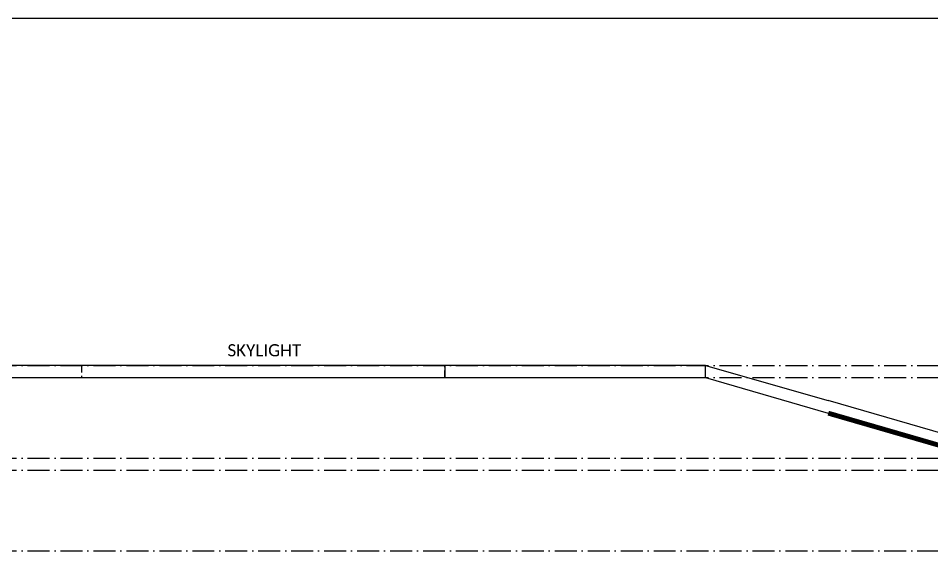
# Model space of a CAD drawing. Header units: millimetres. Extents: x -4760 to 87103, y -23275 to 20441.
# Drawn here: x 37447 to 44934, y -15696 to -11329 of the extents above; entities that cross this region are included whole.
import ezdxf
from ezdxf.xclip import XClip

# ---------------------------------------------------------------- set-up
doc = ezdxf.new("R2010")
doc.units = ezdxf.units.MM
doc.header["$LTSCALE"] = 150
doc.header["$XCLIPFRAME"] = 0
doc.linetypes.add('ACAD_ISO10W100', pattern=[18, 12, -3, 0, -3])
doc.linetypes.add('DASHED', pattern=[19.05, 12.7, -6.35])
for name, color, linetype in [('ad-Elevation 10', 8, 'Continuous'), ('ad-Grid', 8, 'ACAD_ISO10W100'), ('ad-Text main', 7, 'Continuous')]:
    doc.layers.add(name, color=color, linetype=linetype)
doc.layers.add('ad-Primary Roof', color=5, linetype='Continuous', true_color=0x0000ff)
doc.layers.add('ad-Ridge', color=7, linetype='Continuous', true_color=0xa56752)
doc.styles.get("Standard").update_dxf_attribs({"font": 'calibril.ttf'})

# ---------------------------------------------------------------- blocks, each defined once
blk = doc.blocks.new('zw$38DE')
at = {"layer": 'ad-Grid', "ltscale": 0.1}
for points in [[(-27431.1, 4570), (0, 4570)], [(-27431.1, 4470), (-2459.8, 4470), (-2319.6, 4127), (0, 4127)], [(-27431.1, 3810), (0, 3810)], [(-27431.1, 3710), (-2459.8, 3710), (-2319.6, 3367), (0, 3367)], [(-27431.1, 3050), (0, 3050)]]:
    blk.add_lwpolyline(points, dxfattribs=at)
blk = doc.blocks.new('A$Cb14bb14e')
at = {"layer": 'ad-Elevation 10', "linetype": 'DASHED', "ltscale": 0.03}
blk.add_lwpolyline([(-5205, 4570), (-8185, 4570), (-8185, 4470), (-5205, 4470)], close=True, dxfattribs=at)
at = {"layer": 'ad-Text main', "insert": (-6685.3, 4693.5), "char_height": 100, "width": 523.111, "attachment_point": 5, "bg_fill": 2}
blk.add_mtext('SKYLIGHT', dxfattribs=at)
blk = doc.blocks.new('A$C5c8ae23f')
at = {"layer": 'ad-Elevation 10'}
for points in [[(-10627.1, 1168), (-9620, 1420), (-3070, 1420), (-3070, 1520), (-9620, 1520), (-10627.1, 1272.2)], [(-5205, 1520), (-5205, 1420)], [(-3070, 1520), (-2062.9, 1232.3)], [(-3070, 1420), (-2062.9, 1128.1)]]:
    blk.add_lwpolyline(points, dxfattribs=at)
at = {"layer": 'ad-Primary Roof', "const_width": 40}
blk.add_lwpolyline([(0, 0), (1830, 0), (-2062.9, 1128.1)], dxfattribs=at)
at = {"layer": 'ad-Ridge'}
blk.add_lwpolyline([(-1377.9, 929.6), (1830, 0), (1830, 103.4), (-2062.9, 1232.2)], dxfattribs=at)

msp = doc.modelspace()

# ---------------------------------------------------------------- linework, layer by layer
msp.add_lwpolyline([(29034.2, -11329.2), (58068.4, -11329.2), (58068.4, -23274.6), (29034.2, -23274.6)], close=True)

# ---------------------------------------------------------------- block references
ref = msp.add_blockref('zw$38DE', (55089, -18746))
XClip(ref).set_block_clipping_path([(-25399.0034354958, -2140.6281090206), (349.01197073, 5188.3683916222)])

# ---------------------------------------------------------------- next in the draw order: block references
msp.add_blockref('A$Cb14bb14e', (46149, -18746))

# ---------------------------------------------------------------- next in the draw order: block references
msp.add_blockref('A$C5c8ae23f', (46149, -15696))

doc.saveas('drawing.dxf')
